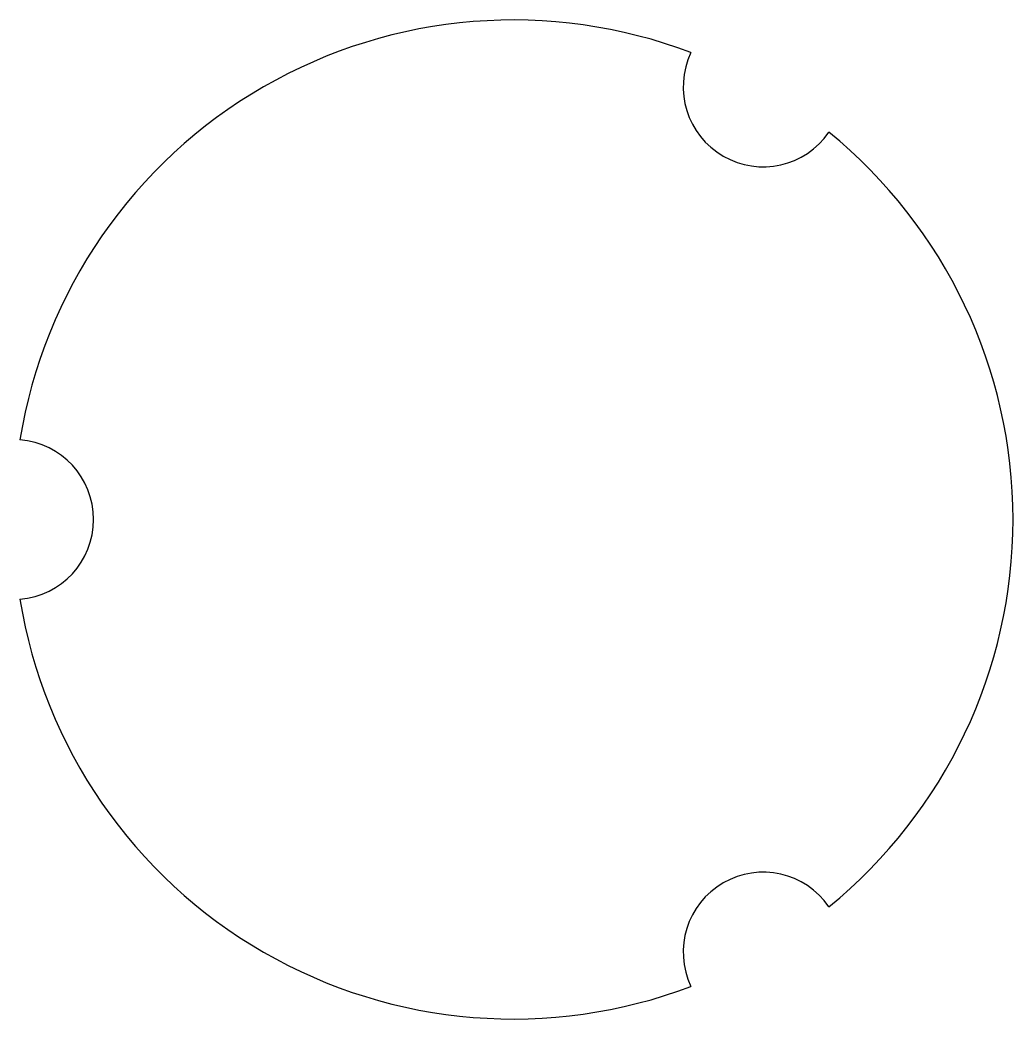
# Model space of a CAD drawing. Header units: millimetres. Extents: x -24.7 to 25, y -25 to 25.
import ezdxf

# ---------------------------------------------------------------- set-up
doc = ezdxf.new("R2010")
doc.units = ezdxf.units.MM
doc.layers.add('Sketch', color=7, linetype='CONTINUOUS')

msp = doc.modelspace()

# ---------------------------------------------------------------- linework, layer by layer
at = {"layer": 'Sketch'}
for centre, radius, start, end in [((0, 0), 25, 69.1771, 170.8229), ((12.5, 21.651), 4, 154.5886, -34.5886), ((0, 0), 25, -50.8229, 50.8229), ((-25, 0), 4, -85.4114, 85.4114), ((0, 0), 25, -170.8229, -69.1771), ((12.5, -21.651), 4, 34.5886, -154.5886)]:
    msp.add_arc(centre, radius, start, end, dxfattribs=at)

doc.saveas('drawing.dxf')
